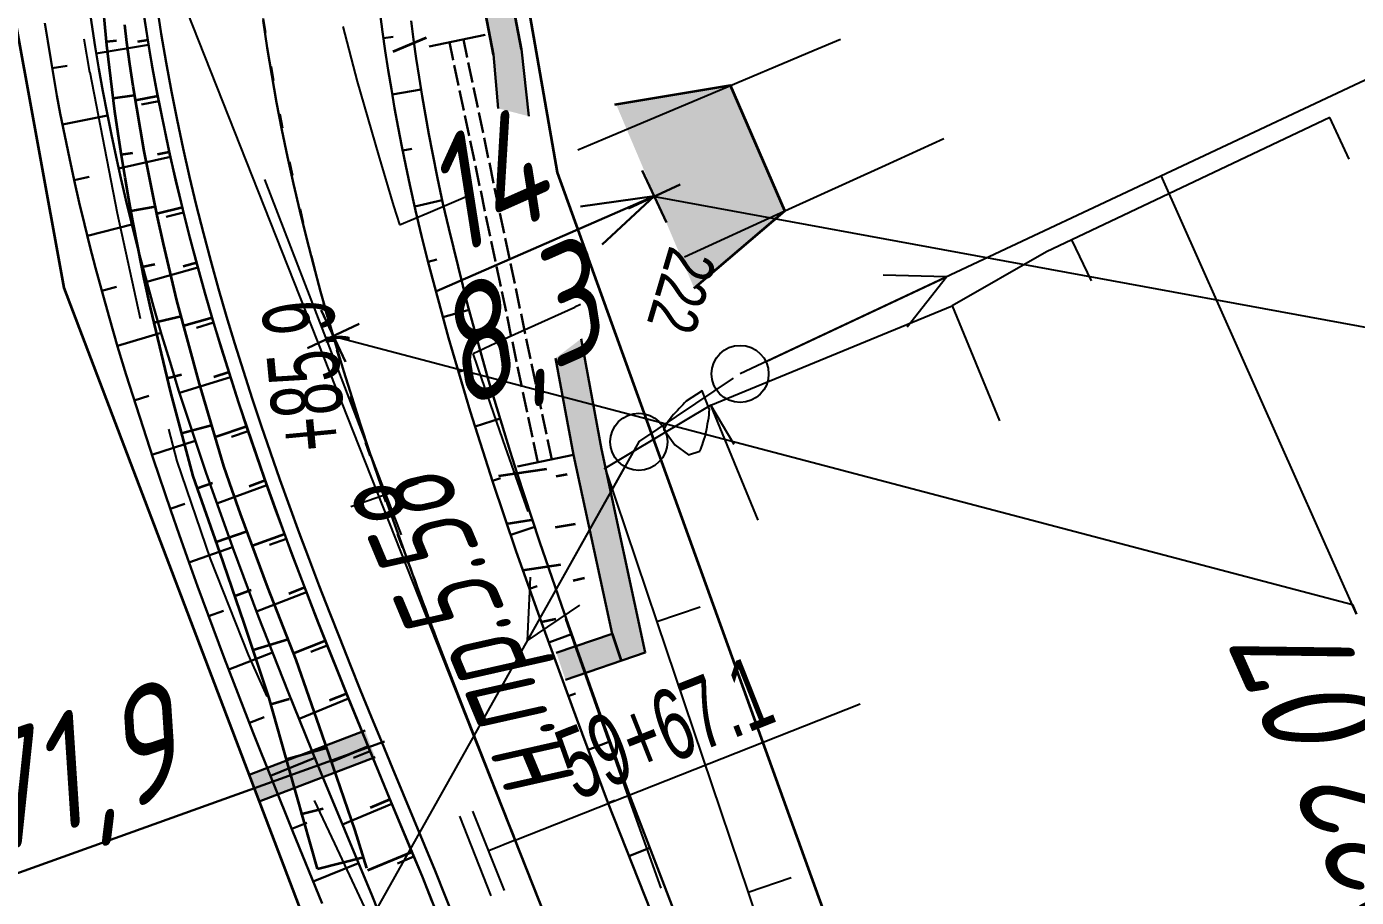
# Model space of a CAD drawing. Header units: millimetres. Extents: x -1799 to 6962, y -1020 to 4121.
# Drawn here: x 3359.49 to 3406.11, y 2568.94 to 2599.46 of the extents above; entities that cross this region are included whole.
import ezdxf
from ezdxf import colors
from ezdxf.entities.mleader import LeaderData, LeaderLine
from ezdxf.math import Vec2, Vec3

# ---------------------------------------------------------------- set-up
doc = ezdxf.new("R2010")
doc.units = ezdxf.units.MM
for name, pattern in [('ACAD_ISO02W100', [15, 12, -3]), ('CONTI', [0]), ('STROT', [1.7, 0.5, -1.2])]:
    doc.linetypes.add(name, pattern=pattern)
for name, color, linetype, lineweight in [('10', 1, 'Continuous', 35), ('Гравий', 30, 'Continuous', 35), ('КОПИЯ_ОСЬ_13_ОТКОСЫ', 7, 'Continuous', 30), ('ОСЬ_ВЕРХ_ПОКРЫТИЯ_ГРАНИЦЫ_ПОЛОС', 7, 'Continuous', 30), ('ОСЬ_ВЕРХ_ПОКРЫТИЯ_ОСЬ', 1, 'Continuous', 30), ('Ось_примыкания', 1, 'Continuous', 35), ('Отметки', 5, 'Continuous', 30), ('Привязка', 250, 'Continuous', 35), ('Тротуар', 40, 'Continuous', 35), ('Трубы мет.', 7, 'ACAD_ISO02W100', 30), ('Уклоны ПЧ', 5, 'Continuous', 30)]:
    doc.layers.add(name, color=color, linetype=linetype, lineweight=lineweight)
for name, color, linetype in [('GOR_BDEFAULT', 212, 'CONTI'), ('NAD_MDEFAULT', 7, 'CONTI'), ('PI_TTDEFAULT', 5, 'CONTI'), ('SIT_LDEFAULT', 7, 'CONTI'), ('USLZNDEFAULT', 7, 'CONTI'), ('КОПИЯ_ОСЬ_ТАНГЕНСЫ', 1, 'Continuous'), ('ОСЬ_ВЕРХ_ПОКРЫТИЯ_ПИКЕТЫ', 1, 'Continuous'), ('ОСЬ_ВЕРХ_ПОКРЫТИЯ_РАЗБИВКА_КРИВ', 1, 'Continuous'), ('ОСЬ_ВЕРХ_ПОКРЫТИЯ_ТАНГЕНСЫ', 1, 'Continuous'), ('разметка', 7, 'Continuous')]:
    doc.layers.add(name, color=color, linetype=linetype)
doc.styles.add('eskd', font='spds.shx', dxfattribs={"width": 1.2, "oblique": 15})
doc.styles.add('SHRFT', font='TXT', dxfattribs={"width": 3.5})
doc.styles.get("Standard").update_dxf_attribs({"font": 'arial.ttf'})
doc.styles.add('ГОСТ', font='', dxfattribs={"oblique": 15, "height": 4})
doc.styles.get('ГОСТ').set_extended_font_data('GOST type A')

# ---------------------------------------------------------------- blocks, each defined once
blk = doc.blocks.new('BL_20')
at = {"color": 0}
blk.add_circle((0, 0), 1, dxfattribs=at)
blk = doc.blocks.new('*U52')
at = {"layer": 'КОПИЯ_ОСЬ_13_ОТКОСЫ'}
for points in [[(111.780609130859, 342.007751464844), (110.745063781738, 344.550598144531), (109.368202209473, 347.989166259766), (108.351821899414, 350.609588623047), (107.414863586426, 353.120910644531), (107.118118286133, 353.941558837891), (106.77001953125, 354.932861328125), (106.475769042969, 355.779266357422), (105.85668182373, 357.595458984375), (104.911918640137, 360.52880859375), (104.613525390625, 361.5234375), (104.324356079102, 362.520782470703), (104.044448852539, 363.520782470703), (103.841773986816, 364.281585693359), (103.645126342773, 365.0439453125), (103.454513549805, 365.807861328125), (103.269950866699, 366.5732421875), (103.093330383301, 367.349334716797), (102.923599243164, 368.126983642578), (102.760772705078, 368.906097412109), (102.604850769043, 369.686645507813), (102.487174987793, 370.319549560547), (102.374473571777, 370.953369140625), (102.266754150391, 371.588073730469), (102.164024353027, 372.223571777344), (102.066291809082, 372.859893798828)], [(122.404037475586, 319.863098144531), (113.536491394043, 342.272399902344), (111.624359130859, 346.872253417969), (110.580726623535, 349.445953369141), (109.557647705078, 352.051452636719), (108.646949768066, 354.471252441406), (107.702491760254, 357.121795654297), (106.751388549805, 359.998443603516), (106.450103759766, 360.971588134766), (106.157417297363, 361.947357177734), (105.873352050781, 362.925659179688), (105.599945068359, 363.916259765625), (105.336555480957, 364.909576416016), (105.083221435547, 365.905517578125), (104.901824951172, 366.66162109375), (104.726890563965, 367.419219970703), (104.558433532715, 368.178314208984), (104.396453857422, 368.938781738281), (104.24365234375, 369.708251953125), (104.098152160645, 370.479095458984), (103.959983825684, 371.251312255859), (103.829154968262, 372.024810791016), (103.732429504395, 372.650604248047), (103.64094543457, 373.277191162109)], [(102.31893157959, 371.276824951172), (102.848602294922, 371.36669921875)], [(102.679298400879, 369.309478759766), (104.259826660156, 369.624938964844)], [(103.092582702637, 367.352691650391), (103.614669799805, 367.469055175781)], [(103.553855895996, 365.406524658203), (105.110717773438, 365.795349121094)], [(104.058120727539, 363.471069335938), (104.572547912598, 363.612762451172)], [(104.606369018555, 361.547729492188), (106.141822814941, 362.000244140625)], [(105.198944091797, 359.637634277344), (105.707466125488, 359.801422119141)], [(105.812080383301, 357.733947753906), (107.33763885498, 358.225280761719)], [(106.455024719238, 355.840118408203), (106.965484619141, 356.014129638672)], [(107.114463806152, 353.951965332031), (108.640983581543, 354.488006591797)], [(107.805076599121, 352.075012207031), (108.320762634277, 352.267425537109)], [(108.509452819824, 350.203186035156), (110.048927307129, 350.80029296875)], [(109.232688903809, 348.338531494141), (109.754234313965, 348.540832519531)], [(109.972358703613, 346.480346679688), (111.530311584473, 347.104187011719)], [(110.715805053711, 344.623657226563), (111.247138977051, 344.83642578125)], [(111.469703674316, 342.771209716797), (113.059936523438, 343.418823242188)]]:
    blk.add_lwpolyline(points, dxfattribs=at)
blk = doc.blocks.new('Крест')
at = {"layer": 'Отметки'}
for points in [[(0, 1), (0, -1)], [(-1, 0), (1, 0)]]:
    blk.add_lwpolyline(points, dxfattribs=at)
blk = doc.blocks.new('_None')

msp = doc.modelspace()

# ---------------------------------------------------------------- hatches: boundary and pattern name
at = {"layer": 'Гравий', "ltscale": 7}
h = msp.add_hatch(color=256, dxfattribs=at)
h.paths.add_polyline_path([(3384.163079670785, 2597.392337318895), (3380.159722488936, 2596.726517728915), (3381.529705684146, 2593.500314962504), (3385.748037972351, 2592.72425934152), (3386.071700376613, 2592.999215735507)])
h.paths.add_polyline_path([(3385.748037972351, 2592.72425934152), (3381.529705684146, 2593.500314962504), (3382.890192988018, 2590.296474273701)])
at = {"layer": 'Тротуар', "lineweight": 30, "ltscale": 7}
for points in [[(3438.1243937864, 2675.001826877159), (3437.4721066687, 2675.768354440493), (3434.057434899712, 2673.685856453528), (3416.912868201625, 2663.384258320008), (3401.756741318773, 2653.685786345427), (3392.3342842121, 2646.26886190885), (3385.538015207023, 2638.942124885892), (3379.144052240628, 2628.8930645235), (3375.634752008433, 2619.442152047915), (3373.934400293316, 2608.540723825258), (3375.860221873454, 2598.486064250966), (3376.020530096555, 2596.594320895535), (3377.092153972344, 2596.320204748225), (3376.842368742344, 2598.674179981847), (3374.949223218175, 2608.558238799137), (3376.607279561644, 2619.188499618706), (3380.044627866164, 2628.445638030221), (3386.334626738835, 2638.331303410617), (3392.999762523463, 2645.520056275104), (3402.336880116383, 2652.869805375499), (3417.440984865078, 2662.534949507949), (3434.575571777221, 2672.830551120837)], [(3380.012913104098, 2578.18052289394), (3380.336540718688, 2577.234335121152), (3381.178473623653, 2577.519976950635), (3379.783899349228, 2583.982500223828), (3378.925381143179, 2588.518203759019), (3378.033274247407, 2587.842539445882), (3378.807476973607, 2583.766571044375)], [(3380.006090346995, 2578.178208142904), (3378.059788649212, 2577.517888093752), (3378.381070895188, 2576.570904610132), (3380.336540718747, 2577.234335121152)], [(3371.338839663871, 2574.816898073454), (3367.287778088046, 2573.241738583346), (3367.643395589295, 2572.307107002859), (3371.700356445925, 2573.883073405747)]]:
    msp.add_hatch(color=256, dxfattribs=at).paths.add_polyline_path(points)

# ---------------------------------------------------------------- linework, layer by layer
for p, q in [((3370.381556570161, 2587.542113894981), (3367.844022397572, 2594.104702273768)), ((3372.62742014821, 2581.650367886213), (3370.381556570161, 2587.542113894981))]:
    msp.add_line(p, q)
at = {"layer": '10'}
for p, q in [((3356.615964376668, 2613.263480734465), (3360.79596437637, 2590.303480734502)), ((3378.095964376649, 2594.343480734539), (3374.905964376705, 2612.823480734986)), ((3378.095964376649, 2594.343480734539), (3374.905964376705, 2612.823480734986)), ((3392.015964376575, 2555.773480734241), (3378.095964376649, 2594.343480734539)), ((3392.015964376575, 2555.773480734241), (3378.095964376649, 2594.343480734539)), ((3360.79596437637, 2590.303480734502), (3382.715964376295, 2532.693480734167)), ((3360.79596437637, 2590.303480734502), (3382.715964376295, 2532.693480734167))]:
    msp.add_line(p, q, dxfattribs=at)
msp.add_lwpolyline([(3751.805964376612, 3114.223480734428), (3724.9359643765, 3097.063480734279), (3708.645964376463, 3083.113480734092), (3696.475964376537, 3067.103480734316), (3689.535964376593, 3053.053480734502), (3682.645964376463, 3028.403480735061), (3677.525964376351, 3002.273480734241), (3673.515964376575, 2965.033480734949), (3670.385964376686, 2948.323480734986), (3653.765964376575, 2907.463480734651), (3639.005964376332, 2882.743480734912), (3625.715964376295, 2865.653480735061), (3592.505964376332, 2834.923480734614), (3493.495964376556, 2731.233480734204), (3483.275964376351, 2723.163480734837), (3391.29596437637, 2664.393480734353), (3376.695964376277, 2652.193480734167), (3361.055964376612, 2633.243480734912), (3356.615964376668, 2613.263480734465), (3360.79596437637, 2590.303480734502)], dxfattribs=at)
at = {"layer": 'GOR_BDEFAULT', "color": 212, "elevation": 222, "flags": 128}
for points in [[(3383.431700376395, 2586.039216734854), (3383.171700376444, 2586.699212734972), (3382.611700376447, 2586.329216734891), (3382.551700376449, 2586.279213735287), (3382.491700376451, 2586.20921473523), (3382.431700376395, 2586.149216735189), (3382.361700376447, 2586.079216734891), (3382.301700376449, 2586.009217735765), (3382.231700376442, 2585.939217735467), (3382.171700376444, 2585.869217735169), (3382.111700376447, 2585.799218735111), (3382.0617003764, 2585.729210735683), (3382.001700376402, 2585.659211734695), (3381.961700376423, 2585.589211735328), (3381.911700376435, 2585.51921173503), (3381.881700376407, 2585.45921473523), (3381.851700376437, 2585.399216735189), (3381.831700376419, 2585.339211735328), (3382.211700376423, 2584.799218735111), (3382.691700376405, 2584.449212734972), (3383.091700376428, 2584.579216734891)], [(3383.091700376428, 2584.579216734891), (3383.121700376398, 2584.649216735189), (3383.151700376426, 2584.719216735487), (3383.181700376395, 2584.809212735307), (3383.211700376423, 2584.899216735189), (3383.241700376451, 2584.999215735507), (3383.271700376421, 2585.099213735585), (3383.301700376449, 2585.20921473523), (3383.321700376409, 2585.319214735565), (3383.341700376428, 2585.429215735209), (3383.361700376447, 2585.539216734854), (3383.381700376407, 2585.639214735863), (3383.401700376426, 2585.749215735507), (3383.411700376435, 2585.849213735585), (3383.421700376444, 2585.949212734972), (3383.431700376395, 2586.039216734854)], [(3383.091700376428, 2584.579216734891), (3383.121700376398, 2584.649216735189), (3383.151700376426, 2584.719216735487), (3383.181700376395, 2584.809212735307), (3383.211700376423, 2584.899216735189), (3383.241700376451, 2584.999215735507), (3383.271700376421, 2585.099213735585), (3383.301700376449, 2585.20921473523), (3383.321700376409, 2585.319214735565), (3383.341700376428, 2585.429215735209), (3383.361700376447, 2585.539216734854), (3383.381700376407, 2585.639214735863), (3383.401700376426, 2585.749215735507), (3383.411700376435, 2585.849213735585), (3383.421700376444, 2585.949212734972), (3383.431700376395, 2586.039216734854)]]:
    msp.add_lwpolyline(points, dxfattribs=at)
at = {"layer": 'PI_TTDEFAULT', "color": 5}
msp.add_point((3379.761700376412, 2583.969216735487, 221.967), dxfattribs=at)
at = {"layer": 'SIT_LDEFAULT', "color": 7}
for p, q in [((3422.171700376444, 2604.989212735009), (3384.501700376402, 2587.289216734854)), ((3370.571700376409, 2599.45921473523), (3371.081700376419, 2597.539216734854)), ((3361.491700376451, 2599.029213735287), (3361.691700376405, 2597.869217735169)), ((3387.101700376437, 2598.629212735606), (3388.021700376421, 2599.01921173503)), ((3383.5617003764, 2597.139214735863), (3387.101700376437, 2598.629212735606)), ((3361.701700376414, 2597.869217735169), (3362.661700376435, 2592.919213734952)), ((3371.081700376419, 2597.539216734854), (3371.821700376409, 2594.949212734972)), ((3379.701700376414, 2595.51921173503), (3383.5617003764, 2597.139214735863)), ((3405.171700376444, 2596.26921173503), (3396.131700376407, 2591.989212735009)), ((3405.851700376437, 2594.819214735565), (3405.171700376444, 2596.26921173503)), ((3378.8117003764, 2595.139214735863), (3379.701700376414, 2595.51921173503)), ((3389.601700376437, 2594.609215734911), (3391.641700376416, 2595.539216734854)), ((3371.821700376409, 2594.949212734972), (3372.351700376437, 2593.179215735209)), ((3386.071700376409, 2592.999215735507), (3389.601700376437, 2594.609215734911)), ((3373.5617003764, 2592.939217735467), (3375.121700376398, 2593.599213735585)), ((3362.661700376435, 2592.919213734952), (3363.471700376433, 2589.229210735683)), ((3372.351700376437, 2593.179215735209), (3372.5617003764, 2592.51921173503)), ((3372.5617003764, 2592.509217735765), (3373.5617003764, 2592.939217735467)), ((3382.551700376449, 2591.389214735863), (3386.071700376409, 2592.999215735507)), ((3396.131700376407, 2591.989212735009), (3395.241700376451, 2591.569214735565)), ((3396.821700376409, 2590.549218735111), (3396.131700376407, 2591.989212735009)), ((3395.241700376451, 2591.569214735565), (3391.931700376395, 2589.669213734952)), ((3385.411700376435, 2587.719216735487), (3391.741700376451, 2590.689217735467)), ((3391.741700376451, 2590.689217735467), (3389.511700376412, 2590.749215735507)), ((3390.361700376447, 2588.939217735467), (3391.741700376451, 2590.689217735467)), ((3376.141700376416, 2588.469216735487), (3378.711700376423, 2589.629212735606)), ((3378.711700376423, 2589.639214735863), (3378.911700376435, 2589.729210735683)), ((3383.471700376433, 2586.189217735467), (3391.931700376395, 2589.669213734952)), ((3391.931700376395, 2589.669213734952), (3393.591700376428, 2585.639214735863)), ((3375.141700376416, 2588.009217735765), (3376.141700376416, 2588.469216735487)), ((3375.451700376414, 2587.119217735169), (3375.141700376416, 2588.009217735765)), ((3376.28170037643, 2584.719216735487), (3375.451700376414, 2587.119217735169)), ((3380.951700376414, 2584.909211734695), (3384.271700376421, 2587.139214735863)), ((3383.471700376433, 2586.189217735467), (3379.761700376412, 2583.969216735487)), ((3384.29170037644, 2584.819214735565), (3383.471700376433, 2586.189217735467)), ((3385.131700376407, 2582.159211734695), (3383.471700376433, 2586.189217735467)), ((3364.461700376423, 2585.349213735585), (3364.761700376412, 2584.229210735683)), ((3380.951700376414, 2584.909211734695), (3365.591700376428, 2557.549218735111)), ((3377.071700376409, 2582.469216735487), (3376.28170037643, 2584.719216735487)), ((3364.751700376402, 2584.229210735683), (3365.921700376444, 2580.809212735307)), ((3380.461700376423, 2584.039216734854), (3377.03170037643, 2577.929215735209)), ((3379.771700376421, 2583.969216735487), (3381.581700376419, 2578.599213735585)), ((3365.921700376444, 2580.809212735307), (3367.261700376412, 2577.449212734972)), ((3377.141700376416, 2580.169213734952), (3377.03170037643, 2577.929215735209)), ((3377.03170037643, 2577.929215735209), (3378.881700376407, 2579.189217735467)), ((3383.101700376437, 2579.109215734911), (3381.581700376419, 2578.599213735585)), ((3378.961700376423, 2577.069214735565), (3378.391700376416, 2578.699212734972)), ((3381.581700376419, 2578.599213735585), (3384.78170037643, 2569.119217735169)), ((3367.261700376412, 2577.449212734972), (3367.911700376435, 2575.979210735683)), ((3380.53170037643, 2572.629212735606), (3378.961700376423, 2577.069214735565)), ((3369.571700376409, 2572.339211735328), (3370.28170037643, 2570.829216734891)), ((3381.731700376442, 2569.26921173503), (3380.53170037643, 2572.629212735606)), ((3370.28170037643, 2570.829216734891), (3371.831700376419, 2567.539216734854)), ((3386.29170037644, 2569.629212735606), (3384.78170037643, 2569.119217735169)), ((3384.78170037643, 2569.119217735169), (3386.251700376402, 2564.779213735287))]:
    msp.add_line(p, q, dxfattribs=at)
at = {"layer": 'Гравий', "linetype": 'Continuous'}
msp.add_lwpolyline([(3382.890192987319, 2590.29647427277), (3386.071700376613, 2592.999215735507), (3384.163079670785, 2597.392337318895), (3380.100870562756, 2596.716729752173)], dxfattribs=at)
at = {"layer": 'КОПИЯ_ОСЬ_13_ОТКОСЫ'}
for points in [[(3380.470661180307, 2546.586797703442), (3371.603473680307, 2568.996099461255), (3369.691364305307, 2573.59595297688), (3368.647418992807, 2576.16968344563), (3367.624469774057, 2578.77515219563), (3366.713825242807, 2581.194952000317), (3365.769489305307, 2583.845586765942), (3364.818317430307, 2586.722173680005), (3364.517047899057, 2587.695318211255), (3364.224079149057, 2588.67114828938), (3363.940387742807, 2589.649419773755), (3363.666950242807, 2590.640020359692), (3363.403278367807, 2591.633306492505), (3363.149860399057, 2592.629278172192), (3362.968708055307, 2593.385381687817), (3362.793903367807, 2594.142950047192), (3362.625446336557, 2594.901983250317), (3362.463336961557, 2595.662481297192), (3362.310504930307, 2596.432012547192), (3362.164997117807, 2597.20288657063), (3362.026813524057, 2597.975103367505), (3361.895954149057, 2598.748540867505), (3361.799274461557, 2599.374395359692), (3361.707965867807, 2600.000982273755)], [(3382.224567430307, 2547.281133640942), (3373.352008836557, 2569.688604344067), (3372.142047899057, 2572.582891453442), (3370.746051805307, 2575.978033055005), (3369.720661180307, 2578.551397312817), (3368.779254930307, 2581.007207859692), (3367.836383836557, 2583.595220555005), (3366.913532274057, 2586.304204930005), (3366.021930711557, 2589.162603367505), (3365.743610399057, 2590.127447117505), (3365.474079149057, 2591.09497641438), (3365.213825242807, 2592.065069187817), (3365.027301805307, 2592.799688328442), (3364.846637742807, 2593.53589438313), (3364.672321336557, 2594.273565281567), (3364.503376024057, 2595.012578953442), (3364.343708055307, 2595.75855063313), (3364.190876024057, 2596.505987156567), (3364.044879930307, 2597.254888523755), (3363.906208055307, 2598.005010594067), (3363.802204149057, 2598.610479344067), (3363.703571336557, 2599.216924656567), (3363.609333055307, 2599.82398032063)], [(3388.732848946393, 2549.858101494995), (3379.860778633893, 2572.26557219812), (3378.773376290143, 2575.188667901245), (3377.537536446393, 2578.573311455933), (3376.643981758893, 2581.105660088745), (3375.835876290143, 2583.495186455933), (3375.040466133893, 2585.98432219812), (3374.277282540143, 2588.557320244995), (3373.558532540143, 2591.235909112183), (3373.338805977643, 2592.127632744995), (3373.128356758893, 2593.021309502808), (3372.926208321393, 2593.917183526245), (3372.784606758893, 2594.586250909058), (3372.648376290143, 2595.256416924683), (3372.517516915143, 2595.92768157312), (3372.392516915143, 2596.60004485437), (3372.276794258893, 2597.269234307495), (3372.167419258893, 2597.93940032312), (3372.064391915143, 2598.610542901245), (3371.967712227643, 2599.282539971558), (3371.897888008893, 2599.817207940308)], [(3383.162536446393, 2565.936714776245), (3380.607360665143, 2572.561226494995), (3379.545348946393, 2575.49213469812), (3378.340759102643, 2578.880196221558), (3377.472106758893, 2581.41108001062), (3376.687927071393, 2583.795601494995), (3376.443298165143, 2584.566109307495), (3375.686950508893, 2587.060860284058), (3374.946227852643, 2589.72162688562), (3374.285583321393, 2592.379585869995), (3374.086852852643, 2593.262520440308), (3373.896911446393, 2594.147530205933), (3373.716247383893, 2595.034248955933), (3373.590759102643, 2595.695137627808), (3373.471130196393, 2596.357124932495), (3373.357360665143, 2597.01996672937), (3373.248962227643, 2597.683907159058), (3373.150329415143, 2598.342964776245), (3373.058532540143, 2599.002998955933), (3372.973083321393, 2599.663765557495)], [(3371.999450508893, 2599.056221612183), (3372.337341133893, 2599.104561455933)], [(3363.767536180307, 2598.820318211255), (3361.934040086557, 2598.51929282063)], [(3372.309020821393, 2597.080391534058), (3373.318298165143, 2597.252510674683)], [(3364.122516649057, 2596.852056492505), (3363.514606492807, 2596.733282078442)], [(3372.676696602643, 2595.114449151245), (3372.999938790143, 2595.179390557495)], [(3364.530231492807, 2594.893926609692), (3362.716754930307, 2594.485845555005)], [(3373.096618477643, 2593.159004815308), (3374.060973946393, 2593.379952080933)], [(3364.990680711557, 2592.947637547192), (3364.387653367807, 2592.798223484692)], [(3365.496540086557, 2591.012701023755), (3363.699176805307, 2590.520025242505)], [(3373.563903633893, 2591.214424737183), (3373.869567696393, 2591.296578057495)], [(3374.082458321393, 2589.282906182495), (3374.999938790143, 2589.529122002808)], [(3366.044879930307, 2589.089483250317), (3365.448688524057, 2588.903448094067)], [(3374.632263008893, 2587.360054619995), (3374.927184883893, 2587.447579034058)], [(3366.640583055307, 2587.180181492505), (3364.851032274057, 2586.622198094067)], [(3375.212341133893, 2585.446114190308), (3376.091247383893, 2585.727120049683)], [(3367.262653367807, 2585.27954672688), (3366.674274461557, 2585.079107273755)], [(3375.821227852643, 2583.541084893433), (3376.102966133893, 2583.631050713745)], [(3367.911579149057, 2583.387823094067), (3366.159626024057, 2582.749639500317)], [(3376.461364571393, 2581.646187432495), (3377.301208321393, 2581.930245049683)], [(3368.596149461557, 2581.508672703442), (3368.008747117807, 2581.29468344563)], [(3377.119567696393, 2579.75775969812), (3377.387634102643, 2579.852364190308)], [(3369.303668992807, 2579.638067234692), (3367.552204149057, 2578.966680515942)], [(3377.792907540143, 2577.87445891687), (3378.594177071393, 2578.167061455933)], [(3370.030231492807, 2577.77466391438), (3369.450153367807, 2577.543462742505)], [(3378.478942696393, 2575.995796807495), (3378.735290352643, 2576.089424737183)], [(3370.770954149057, 2575.916997898755), (3369.039020555307, 2575.204717625317)], [(3379.170837227643, 2574.119454034058), (3379.939391915143, 2574.405098565308)], [(3371.531696336557, 2574.067266453442), (3370.953571336557, 2573.829595555005)], [(3379.868591133893, 2572.24506438562), (3380.112243477643, 2572.341377862183)], [(3372.294391649057, 2572.218389500317), (3370.564411180307, 2571.495000828442)], [(3380.604919258893, 2570.385567315308), (3381.334899727643, 2570.674507744995)], [(3373.065876024057, 2570.373174656567), (3372.487262742807, 2570.131231297192)]]:
    msp.add_lwpolyline(points, dxfattribs=at)
at = {"layer": 'КОПИЯ_ОСЬ_ТАНГЕНСЫ'}
msp.add_line((3430.921700375862, 2433.799214736012), (3352.551700375867, 2631.729214735714), dxfattribs=at)
at = {"layer": 'ОСЬ_ВЕРХ_ПОКРЫТИЯ_ГРАНИЦЫ_ПОЛОС', "linetype": 'Continuous'}
for points in [[(3373.70706938988, 2568.792322776665), (3373.352181334523, 2569.688622301829), (3372.975928577196, 2570.586304084783), (3372.599494523029, 2571.485793847975), (3372.223316526632, 2572.387294568506), (3371.84783495949, 2573.291008872365), (3371.473493534266, 2574.197138366674), (3371.100739627387, 2575.105883001735), (3370.730024597209, 2576.017440404196), (3370.36180409694, 2576.93200520092), (3369.996538379501, 2577.849768334453), (3369.634692594214, 2578.770916368266), (3369.276737071787, 2579.695630785463), (3368.923147597417, 2580.624087251176), (3368.574405668778, 2581.556454894518), (3368.230998738387, 2582.492895544891), (3367.893420436603, 2583.43356297483), (3367.562170775238, 2584.378602119547), (3367.237756328666, 2585.328148272273), (3366.920690389679, 2586.282326278661), (3366.611493099635, 2587.24124970605), (3366.310691549219, 2588.205019996886), (3366.018819847939, 2589.173725599808), (3365.73641916051, 2590.147441094195), (3365.464037706706, 2591.126226296102), (3365.202230723555, 2592.110125334387), (3364.951560386233, 2593.099165736151), (3364.712595685045, 2594.093357457233), (3364.485912257611, 2595.092691959267), (3364.272092171052, 2596.097141198267), (3364.071723653537, 2597.106656666298), (3363.885400771434, 2598.1211683754), (3363.713723049828, 2599.140583864798), (3363.557295033135, 2600.164787175519)], [(3364.053393177901, 2600.227130024147), (3364.208796325149, 2599.210601378617), (3364.379368537755, 2598.19860122205), (3364.564516442837, 2597.191245476169), (3364.763651303403, 2596.1886268234), (3364.976189454299, 2595.190815709916), (3365.20155268015, 2594.197861319793), (3365.439168536201, 2593.209792548244), (3365.688470616567, 2592.226618967404), (3365.948898771554, 2591.248331776274), (3366.219899277212, 2590.274904724595), (3366.500924958624, 2589.306295061869), (3366.791435271161, 2588.342444426765), (3367.090896340504, 2587.383279748646), (3367.398780965139, 2586.428714125802), (3367.71456858278, 2585.478647686926), (3368.03774520389, 2584.532968446066), (3368.367803313604, 2583.59155312219), (3368.70424174559, 2582.654267959681), (3369.046565528619, 2581.720969534864), (3369.394285709112, 2580.79150552993), (3369.746919151055, 2579.865715506871), (3370.103988315424, 2578.943431660918), (3370.465021021586, 2578.024479565595), (3370.829550191595, 2577.108678887052), (3371.197113580283, 2576.195844110486), (3371.567253492054, 2575.285785236781), (3371.93951648757, 2574.378308470746), (3372.313453079851, 2573.473216901918), (3372.688617423506, 2572.570311168593), (3373.064566997995, 2571.669390123722), (3373.440862286408, 2570.770251485904), (3373.817066451136, 2569.872692474549), (3374.177318777345, 2568.962845034351), (3374.537570719849, 2568.052998576698)]]:
    msp.add_lwpolyline(points, dxfattribs=at)
at = {"layer": 'ОСЬ_ВЕРХ_ПОКРЫТИЯ_ОСЬ'}
msp.add_lwpolyline([(3386.694468967917, 2545.498792540667), (3376.619910773044, 2570.942933199381), (3376.619910773044, 2570.942933199381), (3375.548165021444, 2573.655552192976), (3374.839591769482, 2575.466293272947), (3374.488419003939, 2576.372876509477), (3374.139918710725, 2577.280490300072), (3373.794540122684, 2578.189296446194), (3373.452734190631, 2579.099452135538), (3373.114953796912, 2580.011109276128), (3372.781653955035, 2580.924413809938), (3372.453291995431, 2581.839505040472), (3372.13032773432, 2582.756514947315), (3371.813223624553, 2583.675567486708), (3371.502444886524, 2584.596777903301), (3371.198459617541, 2585.520252019552), (3370.90173887832, 2586.446085526061), (3370.612756753466, 2587.374363267248), (3370.331990385466, 2588.305158516777), (3370.05991997984, 2589.238532248338), (3369.797028779876, 2590.174532399898), (3369.543803008428, 2591.113193137025), (3369.300731775535, 2592.054534102243), (3369.068306950192, 2592.998559663457), (3368.847022993121, 2593.945258167957), (3368.637376750625, 2594.894601179672), (3368.439867205665, 2595.846542717342), (3368.254995185513, 2596.801018502017), (3368.083263023911, 2597.757945192431), (3367.925174175421, 2598.717219625053), (3367.78123278032, 2599.678718069953)], dxfattribs=at)
at = {"layer": 'ОСЬ_ВЕРХ_ПОКРЫТИЯ_ПИКЕТЫ'}
msp.add_line((3373.213640295502, 2583.447110832122), (3370.851415699444, 2582.62863972449), dxfattribs=at)
at = {"layer": 'ОСЬ_ВЕРХ_ПОКРЫТИЯ_РАЗБИВКА_КРИВ'}
for p, q in [((3376.619910773044, 2570.942933199381), (3388.706922123538, 2575.728761928541)), ((3376.242351676288, 2569.180137372029), (3375.137929662111, 2571.969447684859)), ((3375.777466624286, 2568.996067037259), (3374.673044610108, 2571.785377348227)), ((3376.619910773044, 2570.942933199381), (3375.690140669127, 2570.574792529841))]:
    msp.add_line(p, q, dxfattribs=at)
at = {"layer": 'ОСЬ_ВЕРХ_ПОКРЫТИЯ_ТАНГЕНСЫ'}
msp.add_line((3430.921700375862, 2433.799214736012), (3352.551700375867, 2631.729214735714), dxfattribs=at)
at = {"layer": 'Ось_примыкания', "color": 0}
for p, q in [((3362.291081684534, 2598.944074856502), (3362.642046191826, 2598.97829526515)), ((3363.740385563791, 2598.9905718336), (3363.375744599858, 2598.931266298902)), ((3362.525006341495, 2596.957876146224), (3363.277979727349, 2597.056580078241)), ((3364.090371155946, 2597.021536793945), (3363.307859968287, 2596.868988565554)), ((3362.809082709931, 2594.978236778093), (3363.211253702679, 2595.040414319758)), ((3364.492696605836, 2595.062473391567), (3364.074073614824, 2594.972871220124)), ((3363.144926960502, 2593.00667998792), (3363.999522033244, 2593.161216988613)), ((3364.949811961831, 2593.115459440661), (3364.055019903588, 2592.895878567745)), ((3363.528144767488, 2591.043803749059), (3363.980383475611, 2591.136728009594)), ((3365.451415575933, 2591.179454564502), (3364.977583156035, 2591.052336064552)), ((3363.957159813008, 2589.090495283169), (3364.909027678668, 2589.317399685656)), ((3365.99531776296, 2589.254861588975), (3365.00251962292, 2588.968477510301)), ((3364.420921533901, 2587.14500689545), (3364.923889785578, 2587.264903484297)), ((3366.588885598941, 2587.34499443454), (3366.057607973906, 2587.179276474205)), ((3364.924332313278, 2585.209550493782), (3365.977075900542, 2585.491436958698)), ((3367.206896255413, 2585.443049708766), (3366.103356842485, 2585.067114328419)), ((3367.852777723145, 2583.550222264987), (3367.288844696721, 2583.344768810471)), ((3365.472952112506, 2583.287258347881), (3366.007533889826, 2583.474047308241)), ((3366.1326628154, 2581.399195375306), (3367.21887990938, 2581.778731996578)), ((3368.537402405733, 2581.671049829026), (3367.41091776384, 2581.26064619833)), ((3369.242241136011, 2579.799433418934), (3368.681037436016, 2579.584302544979)), ((3366.822070555654, 2579.521835294937), (3367.364118905456, 2579.723190874246)), ((3367.427033017369, 2577.617070318584), (3368.653479431998, 2577.995834338863)), ((3369.966227736246, 2577.93511296009), (3368.849916277695, 2577.490304068116)), ((3370.7065467843, 2576.077176548925), (3370.11128292254, 2575.839985882317)), ((3368.049017882886, 2575.716024332133), (3368.699004674572, 2575.899254005787)), ((3371.466032610051, 2574.226998941426), (3370.177207031704, 2573.697066560772)), ((3368.591664054615, 2573.791047674988), (3370.006814248898, 2574.189975023654)), ((3372.227804075557, 2572.377758387861), (3371.531209190385, 2572.086545883131)), ((3369.094548671312, 2571.855413910386), (3369.884745777943, 2572.056320616429)), ((3372.999211585042, 2570.532513023739), (3371.444205918271, 2569.882440641907)), ((3369.688738718871, 2569.942855772016), (3371.299058813989, 2570.352277804551))]:
    msp.add_line(p, q, dxfattribs=at)
at = {"layer": 'Ось_примыкания', "color": 0, "ltscale": 7}
for p, q in [((3372.341677711063, 2598.591183961754), (3373.512295822506, 2599.083059568343)), ((3376.040933772116, 2583.713633584243), (3377.72300894504, 2583.963232485031)), ((3378.436748566348, 2583.760891179008), (3378.057631819169, 2583.693148736295)), ((3376.302314741342, 2582.038261790213), (3377.195132196075, 2582.169048368384)), ((3378.027397573906, 2581.911923151848), (3378.72670359989, 2582.029001821217)), ((3376.886696259879, 2580.408444023145), (3378.221112747686, 2580.606454726693)), ((3379.045120923702, 2580.127108388034), (3378.645427163176, 2580.037382476416)), ((3377.52710088451, 2578.602703478572), (3378.038456934863, 2578.707122044091))]:
    msp.add_line(p, q, dxfattribs=at)
at = {"layer": 'Ось_примыкания', "color": 0}
for points in [[(3369.688738718871, 2569.942855772016), (3368.701287731654, 2573.402169930202), (3367.989336862471, 2575.92773608343), (3367.116324368437, 2578.550534961199), (3366.259030143594, 2581.037537647796), (3365.327877799844, 2583.702454639983), (3364.541256706094, 2586.640198780608), (3363.830807487344, 2589.620545460296), (3363.614010612344, 2590.625916554046), (3363.406979362344, 2591.633484913421), (3363.210690299844, 2592.643006397796), (3363.072506706094, 2593.407166554046), (3362.940670768594, 2594.172425343108), (3362.815182487344, 2594.938782764983), (3362.696530143594, 2595.706238819671), (3362.587643424844, 2596.480042530608), (3362.486080924844, 2597.254822804046), (3362.391354362344, 2598.030579639983), (3362.304440299844, 2598.807068897796), (3362.243405143594, 2599.433045460296), (3362.187252799844, 2600.059388233733)], [(3371.416643841259, 2569.971658323345), (3371.009917672005, 2571.28821968512), (3369.848671350434, 2574.647447294009), (3368.935299674844, 2577.270569874358), (3367.950436393594, 2579.805115772796), (3366.993405143594, 2582.387024952483), (3366.697018424844, 2583.217469288421), (3366.405514518594, 2584.051819874358), (3365.546627799844, 2586.937806202483), (3364.761959831094, 2589.866272999358), (3364.520260612344, 2590.854554249358), (3364.288815299844, 2591.845154835296), (3364.067135612344, 2592.837952686858), (3363.909909049844, 2593.589661671233), (3363.759030143594, 2594.342713429046), (3363.614498893594, 2595.096985889983), (3363.476803581094, 2595.852479054046), (3363.348385612344, 2596.614564014983), (3363.226803581094, 2597.377869679046), (3363.113034049844, 2598.142273975921), (3363.006100456094, 2598.907776905608), (3362.928952018594, 2599.525086475921)]]:
    msp.add_lwpolyline(points, dxfattribs=at)
at = {"layer": 'Привязка', "lineweight": 30, "ltscale": 7}
msp.add_lwpolyline([(3372.031931748681, 2574.409778505948), (3341.419477949918, 2563.422692330939)], dxfattribs=at)
at = {"layer": 'разметка', "linetype": 'STROT', "lineweight": 30}
msp.add_lwpolyline([(3372.870991154088, 2580.679613006686, -0.05302077199132377), (3367.779111462538, 2599.741393587937, -0.05417685030659161)], format="xyb", dxfattribs=at)
at = {"layer": 'разметка', "lineweight": 30, "ltscale": 7}
for points in [[(3374.077061454658, 2577.425047538628, -0.003152078839911435), (3372.870991154088, 2580.679613006686)], [(3382.909104985776, 2555.05904637595), (3376.61991054813, 2570.94293376935, -0.0007445248512820688), (3375.548165021357, 2573.655552193907)]]:
    msp.add_lwpolyline(points, format="xyb", dxfattribs=at)
at = {"layer": 'Тротуар', "linetype": 'Continuous'}
for points in [[(3376.842368741616, 2598.674179981847), (3374.949223218058, 2608.558238798206), (3376.607279561556, 2619.188499618706), (3380.04462786596, 2628.445638030221), (3386.334626738864, 2638.331303410617), (3392.999762523259, 2645.520056274173), (3402.33688011615, 2652.869805374567), (3417.440984865369, 2662.534949507018), (3434.575571777395, 2672.830551119906), (3438.124393786022, 2675.00182687809), (3442.162992369887, 2679.319359110122)], [(3375.860221872872, 2598.486064250966), (3373.934400293199, 2608.540723825258), (3375.634752008287, 2619.442152047915), (3379.144052240221, 2628.8930645235), (3385.539634439318, 2638.94466974811), (3392.319701883165, 2646.257383371157), (3401.756741324158, 2653.685786350084), (3416.913861724703, 2663.384855294985), (3434.057094308702, 2673.685651803774), (3437.472106668321, 2675.768354440493), (3437.761885623515, 2676.078147541185), (3437.017664749708, 2677.327771678952)]]:
    msp.add_lwpolyline(points, dxfattribs=at)
at = {"layer": 'Тротуар', "lineweight": 30, "ltscale": 7}
for points in [[(3375.860221872872, 2598.486064250966), (3376.020530096381, 2596.594320895535)], [(3376.842368741616, 2598.674179981847), (3377.092153972577, 2596.320204747294)], [(3378.925381143092, 2588.518203758088), (3379.64037622099, 2584.64759319966), (3381.178473623711, 2577.519976950635), (3378.381070895188, 2576.570904610132)], [(3378.033274247669, 2587.842539445882), (3378.659726294698, 2584.451254691382), (3380.01291310401, 2578.18052289394), (3378.059788649212, 2577.517888093752)], [(3371.355726075863, 2574.78955007383), (3367.287778087959, 2573.241738584277)], [(3371.711343577403, 2573.854918492411), (3367.643395589499, 2572.307107002859)]]:
    msp.add_lwpolyline(points, dxfattribs=at)
at = {"layer": 'Тротуар', "ltscale": 7}
msp.add_lwpolyline([(3380.015258472946, 2578.181318604772), (3380.336540718747, 2577.234335121152)], dxfattribs=at)
at = {"layer": 'Трубы мет.', "lineweight": 30}
for points in [[(3375.564126093241, 2599.172893694055), (3373.606927624738, 2598.761342781049)], [(3378.659726294698, 2584.451254691382), (3376.702527826195, 2584.039703777445)]]:
    msp.add_lwpolyline(points, dxfattribs=at)
at = {"layer": 'Трубы мет.', "lineweight": 30, "ltscale": 0.06}
for points in [[(3377.407760114069, 2584.187996860047), (3374.312159910691, 2598.909635861789)], [(3377.897059730845, 2584.290884586436), (3374.801459529068, 2599.01252359004)]]:
    msp.add_lwpolyline(points, dxfattribs=at)
at = {"layer": 'Уклоны ПЧ', "ltscale": 2}
for points in [[(3381.492919533581, 2593.512614675251), (3373.857691705993, 2590.188291914214)], [(3381.492919533581, 2593.512614675251), (3378.906066625941, 2593.159363632475)], [(3381.492919533581, 2593.512614675251), (3379.664145833793, 2591.82837467586)]]:
    msp.add_lwpolyline(points, dxfattribs=at)

# ---------------------------------------------------------------- block references
at = {"layer": 'USLZNDEFAULT', "color": 7, "rotation": 56}
for p in [(3384.501700376402, 2587.289216734854), (3380.951700376414, 2584.909211734695)]:
    msp.add_blockref('BL_20', p, dxfattribs=at)
at = {"layer": 'КОПИЯ_ОСЬ_13_ОТКОСЫ'}
msp.add_blockref('*U52', (3258.066791793108, 2226.723744223279), dxfattribs=at)
at = {"layer": 'Отметки', "rotation": 114.9701741849855}
for p in [(3381.49553177591, 2593.506602009212), (3381.49553177591, 2593.506602009212), (3370.241081970113, 2588.617031925743)]:
    msp.add_blockref('Крест', p, dxfattribs=at)

# ---------------------------------------------------------------- texts
at = {"layer": 'GOR_BDEFAULT', "color": 212, "style": 'SHRFT', "width": 0.75}
msp.add_text('222', height=1.722262, rotation=253.48473, dxfattribs=at).set_placement((3382.040466376415, 2591.823464735796, 222))
at = {"layer": 'NAD_MDEFAULT', "color": 7, "style": 'eskd', "oblique": 10, "width": 0.8}
msp.add_text('н.пр.5.58', height=3.5, rotation=112.722494, dxfattribs=at).set_placement((3378.792366376389, 2573.032983734657))
at = {"layer": 'ОСЬ_ВЕРХ_ПОКРЫТИЯ_ПИКЕТЫ', "width": 0.6}
msp.add_text('+85,9', height=2.5, rotation=95.45652641401497, dxfattribs=at).set_placement((3370.71658882488, 2584.691451344092))
at = {"layer": 'ОСЬ_ВЕРХ_ПОКРЫТИЯ_РАЗБИВКА_КРИВ', "width": 0.6}
msp.add_text('59+67.1', height=2.5, rotation=21.60099328845095, dxfattribs=at).set_placement((3378.760265697065, 2572.328169931111))
at = {"layer": 'Привязка', "lineweight": 30, "ltscale": 7, "style": 'ГОСТ', "oblique": 15}
msp.add_text('ПК59+71,9', height=4, rotation=18.74218076118972, dxfattribs=at).set_placement((3346.549755240858, 2566.401416599204, 126.574))
at = {"layer": 'Уклоны ПЧ', "style": 'ГОСТ', "oblique": 15}
for s, p in [('14', (3374.399818615182, 2591.318826569629)), ('8,3', (3374.69068309328, 2585.956655661029))]:
    msp.add_text(s, height=4, rotation=23.93128430369418, dxfattribs=at).set_placement(p)

# ---------------------------------------------------------------- leaders
at = {"layer": 'Отметки', "ltscale": 0.2}
ml = msp.add_multileader_mtext('Standard', dxfattribs=at)
ml.set_content('221,89', color=256, style='ГОСТ')
ml.set_leader_properties()
ml.set_arrow_properties(name='NONE')
ml.build(insert=Vec2(0, 0))
ml.multileader.update_dxf_attribs({"text_left_attachment_type": 6, "text_right_attachment_type": 6, "dogleg_length": 0.36, "arrow_head_size": 2})
ctx = ml.context
ctx.base_point, ctx.arrow_head_size, ctx.landing_gap_size, ctx.plane_origin, ctx.plane_x_axis, ctx.plane_y_axis = Vec3(3426.710421630278, 2568.46291792808), 2, 0, Vec3(3458.384484063436, 2629.486908236903), Vec3(-0.4069839734151413, 0.9134352989584013), Vec3(-0.9134352989584013, -0.4069839734151413)
ctx.left_attachment, ctx.right_attachment, ctx.text_align_type = 6, 6, 2
notes = []
notes.append((ctx, [(1, (1, 1, 0), (3418.592983993973, 2586.681704313879), (0.406983973415141, -0.9134352989584013), 0.3600000000000005, [(0, [(3381.49553177591, 2593.506602009212)], 0, [])])]))
ctx.mtext.insert, ctx.mtext.text_direction, ctx.mtext.rotation, ctx.mtext.alignment, ctx.mtext.line_spacing_style, ctx.mtext.flow_direction = Vec3(3414.537304097097, 2584.48056678233), Vec3(-0.4069839734151413, 0.9134352989584013), 1.989946100358303, 3, 2, 5
ml = msp.add_multileader_mtext('Standard', dxfattribs=at)
ml.set_content('222,07', color=256, style='ГОСТ')
ml.set_leader_properties()
ml.set_arrow_properties(name='NONE')
ml.build(insert=Vec2(0, 0))
ml.multileader.update_dxf_attribs({"text_left_attachment_type": 6, "text_right_attachment_type": 6, "dogleg_length": 0.36, "arrow_head_size": 2})
ctx = ml.context
ctx.base_point, ctx.arrow_head_size, ctx.landing_gap_size, ctx.plane_origin, ctx.plane_x_axis, ctx.plane_y_axis = Vec3(3414.61407092462, 2559.799683277741), 2, 0, Vec3(3445.760693944156, 2622.007459214342), Vec3(-0.4069839734151413, 0.9134352989584013), Vec3(-0.9134352989584013, -0.4069839734151413)
ctx.left_attachment, ctx.right_attachment, ctx.text_align_type = 6, 6, 2
notes.append((ctx, [(1, (1, 1, 0), (3405.969193874693, 2579.202255291318), (0.406983973415141, -0.9134352989584013), 0.3600000000000005, [(0, [(3370.241081975148, 2588.617031914567)], 0, [])])]))
ctx.mtext.insert, ctx.mtext.text_direction, ctx.mtext.rotation, ctx.mtext.alignment, ctx.mtext.line_spacing_style, ctx.mtext.flow_direction = Vec3(3401.913513977817, 2577.001117759769), Vec3(-0.4069839734151413, 0.9134352989584013), 1.989946100358303, 3, 2, 5
for ctx, leaders in notes:
    for number, flags, end, landing, length, lines in leaders:
        leader = LeaderData()
        leader.index, (leader.has_last_leader_line, leader.has_dogleg_vector, leader.attachment_direction) = number, flags
        leader.last_leader_point, leader.dogleg_vector, leader.dogleg_length = Vec3(end), Vec3(landing), length
        for number, points, colour, breaks in lines:
            line = LeaderLine()
            line.index, line.vertices, line.color, line.breaks = number, Vec3.list(points), colors.encode_raw_color(colour), breaks
            leader.lines.append(line)
        ctx.leaders.append(leader)

doc.saveas('drawing.dxf')
